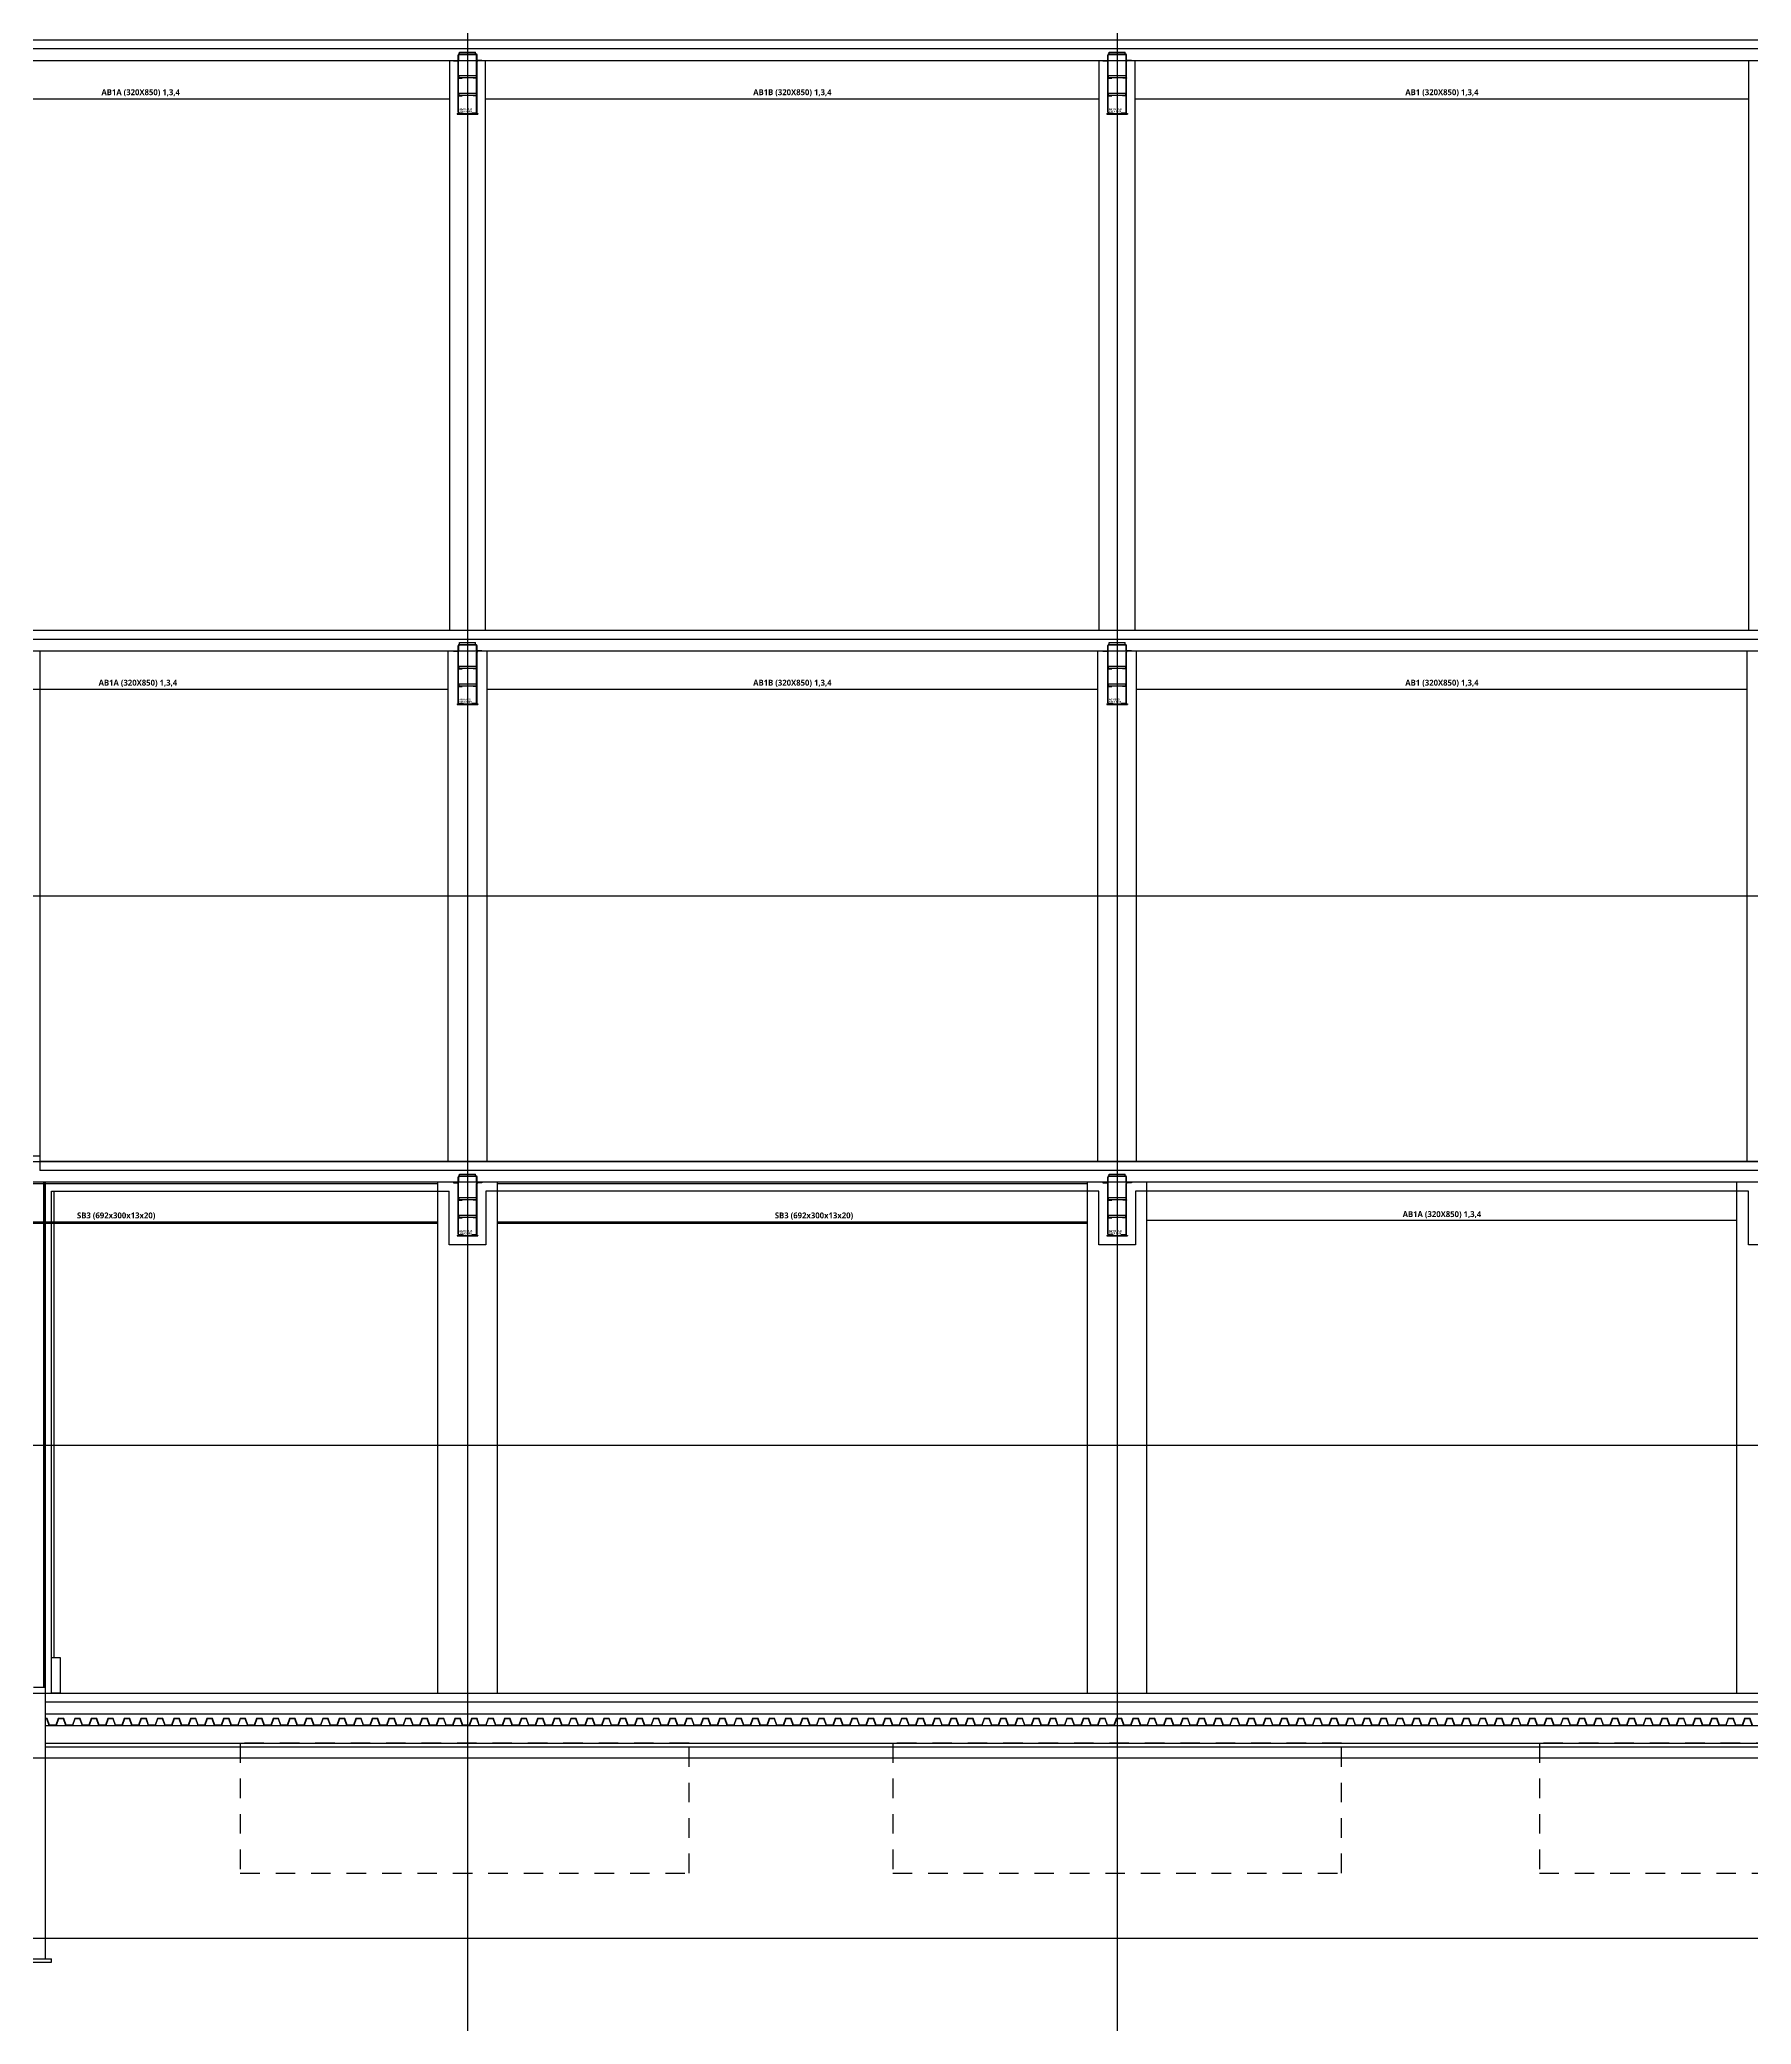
# Model space of a CAD drawing. Header units: millimetres. Extents: x -39468 to 212532, y -94717 to 83483.
# Drawn here: x 39873 to 68860, y -74908 to -41298 of the extents above; entities that cross this region are included whole.
import ezdxf
from ezdxf.enums import TextEntityAlignment as Align

# ---------------------------------------------------------------- set-up
doc = ezdxf.new("R2010")
doc.units = ezdxf.units.MM
doc.header["$LTSCALE"] = 300
doc.header["$MEASUREMENT"] = 0
doc.linetypes.add('HID', pattern=[2, 1.1, -0.9])
doc.linetypes.add('STD_CENTER', pattern=[66, 60, -2, 2, -2])
doc.layers.get('0').update_dxf_attribs({"linetype": 'CONTINUOUS'})
for name, color, linetype in [('##좌굴방지', 6, 'CONTINUOUS'), ('7FIN', 5, 'CONTINUOUS'), ('A-FIN-TYP1', 6, 'CONTINUOUS'), ('A-ST-AXIS-CEN', 252, 'STD_CENTER'), ('A-ST-CONC', 2, 'CONTINUOUS'), ('CON', 2, 'CONTINUOUS'), ('HID', 7, 'HID'), ('갈바륨 V-115', 141, 'CONTINUOUS'), ('저온단열', 160, 'CONTINUOUS'), ('주단면도-1$0$A-ST-CONC', 2, 'CONTINUOUS'), ('철골', 2, 'CONTINUOUS')]:
    doc.layers.add(name, color=color, linetype=linetype)
doc.layers.add('A-ELEV-LIN2', color=7, linetype='CONTINUOUS', lineweight=25)
doc.layers.add('A-XXXX-NPLT', color=144, linetype='CONTINUOUS', lineweight=15, plot=False)
doc.layers.add('Defpoint', color=161, linetype='CONTINUOUS', plot=False)
doc.styles.add('SH_대대리576', font='NanumGothicBold.ttf')
doc.styles.get("Standard").update_dxf_attribs({"font": 'NanumGothicBold.ttf'})
pattern_1 = [(45, (-39223.6069, -1801.5902), (-0.25, 0.25), [])]
pattern_2 = [(45, (-44583.6069, -6781.5902), (-0.25, 0.25), [])]
pattern_3 = [(45, (-57183.6069, -1604.5902), (-0.25, 0.25), [])]

# ---------------------------------------------------------------- blocks, each defined once
blk = doc.blocks.new('G$C90BF4AEE')
h = blk.add_hatch()
h.set_pattern_fill('ANSI31', color=252, scale=0.1, angle=45, style=0)
h.set_pattern_definition(pattern_1)
h.paths.add_polyline_path([(217, 1019), (267, 1019), (267, 1010), (217, 1010)])
h = blk.add_hatch()
h.set_pattern_fill('ANSI31', color=252, scale=0.1, angle=45, style=0)
h.set_pattern_definition(pattern_1)
h.paths.add_polyline_path([(82, 905), (82, 955), (91, 955), (91, 905)])
h = blk.add_hatch()
h.set_pattern_fill('ANSI31', color=252, scale=0.1, angle=45, style=0)
h.set_pattern_definition(pattern_1)
h.paths.add_polyline_path([(402, 905), (402, 955), (393, 955), (393, 905)])
at = {"layer": '##좌굴방지'}
for points in [[(398, 612), (90, 612), (90, 606), (150, 606), (150, 612)], [(98, 612), (98, 652), (390, 652), (390, 612)], [(98, 312), (98, 352), (386, 352), (386, 312)], [(398, 612), (398, 606), (338, 606), (338, 612)], [(394, 312), (90, 312), (90, 306), (150, 306), (150, 312)], [(394, 312), (394, 306), (334, 306), (334, 312)]]:
    blk.add_lwpolyline(points, dxfattribs=at)
at = {"color": 2, "linetype": 'Continuous'}
for p, q in [((103, 1019), (381, 1019)), ((103, 1010), (381, 1010)), ((0, 909), (70, 909)), ((0, 909), (0, 901)), ((0, 901), (70, 901)), ((82, 905), (82, 998)), ((82, 905), (91, 905)), ((82, 29), (82, 889)), ((90, 29), (90, 889)), ((91, 905), (91, 998)), ((393, 905), (393, 998)), ((402, 905), (393, 905)), ((394, 29), (394, 889)), ((402, 905), (402, 998)), ((402, 29), (402, 889)), ((484, 909), (414, 909)), ((484, 901), (414, 901)), ((484, 909), (484, 901)), ((102, 17), (172, 17)), ((102, 9), (172, 9)), ((172, 9), (172, 17)), ((382, 17), (312, 17)), ((312, 9), (312, 17)), ((382, 9), (312, 9))]:
    blk.add_line(p, q, dxfattribs=at)
at = {"color": 3, "linetype": 'Continuous'}
for p, q in [((107, 1019), (107, 1049)), ((107, 1049), (377, 1049)), ((107, 1019), (377, 1019)), ((377, 1019), (377, 1049)), ((67, 9), (417, 9)), ((67, 9), (67, 0)), ((67, 0), (417, 0)), ((417, 9), (417, 0))]:
    blk.add_line(p, q, dxfattribs=at)
at = {"color": 2, "linetype": 'Continuous'}
for centre, radius, start, end in [((103, 998), 21, 90, 180), ((103, 998), 12, 90, 180), ((381, 998), 21, 0, 90), ((381, 998), 12, 0, 90), ((70, 889), 20, 0, 90), ((70, 889), 12, 0, 90), ((414, 889), 20, 90, 180), ((414, 889), 12, 90, 180), ((102, 29), 20, 180, 270), ((102, 29), 12, 180, 270), ((382, 29), 20, 270, 0), ((382, 29), 12, 270, 0)]:
    blk.add_arc(centre, radius, start, end, dxfattribs=at)
at = {"layer": 'Defpoint', "linetype": 'Continuous'}
for s, p in [('AG11F (1,4)', (102, 84)), ('320 X 1109', (102, 44))]:
    blk.add_text(s, height=30, dxfattribs=at).set_placement(p, align=Align.MIDDLE_LEFT)
blk = doc.blocks.new('G$C93BEC904')
h = blk.add_hatch()
h.set_pattern_fill('ANSI31', color=252, scale=0.1, angle=45, style=0)
h.set_pattern_definition(pattern_2)
h.paths.add_polyline_path([(217, 1019), (267, 1019), (267, 1010), (217, 1010)])
h = blk.add_hatch()
h.set_pattern_fill('ANSI31', color=252, scale=0.1, angle=45, style=0)
h.set_pattern_definition(pattern_2)
h.paths.add_polyline_path([(82, 905), (82, 955), (91, 955), (91, 905)])
h = blk.add_hatch()
h.set_pattern_fill('ANSI31', color=252, scale=0.1, angle=45, style=0)
h.set_pattern_definition(pattern_2)
h.paths.add_polyline_path([(402, 905), (402, 955), (393, 955), (393, 905)])
at = {"layer": '##좌굴방지'}
for points in [[(394, 612), (90, 612), (90, 606), (150, 606), (150, 612)], [(98, 612), (98, 652), (386, 652), (386, 612)], [(98, 312), (98, 352), (386, 352), (386, 312)], [(394, 612), (394, 606), (334, 606), (334, 612)], [(394, 312), (90, 312), (90, 306), (150, 306), (150, 312)], [(394, 312), (394, 306), (334, 306), (334, 312)]]:
    blk.add_lwpolyline(points, dxfattribs=at)
at = {"color": 2, "linetype": 'Continuous'}
for p, q in [((106, 1019), (378, 1019)), ((106, 1010), (378, 1010)), ((0, 909), (70, 909)), ((0, 909), (0, 901)), ((0, 901), (70, 901)), ((82, 905), (82, 995)), ((82, 905), (91, 905)), ((82, 29), (82, 889)), ((90, 29), (90, 889)), ((91, 905), (91, 995)), ((393, 905), (393, 995)), ((402, 905), (393, 905)), ((394, 29), (394, 889)), ((402, 905), (402, 995)), ((402, 29), (402, 889)), ((484, 909), (414, 909)), ((484, 901), (414, 901)), ((484, 909), (484, 901)), ((102, 17), (172, 17)), ((102, 9), (172, 9)), ((172, 9), (172, 17)), ((382, 17), (312, 17)), ((312, 9), (312, 17)), ((382, 9), (312, 9))]:
    blk.add_line(p, q, dxfattribs=at)
at = {"color": 3, "linetype": 'Continuous'}
for p, q in [((107, 1019), (107, 1049)), ((107, 1049), (377, 1049)), ((107, 1019), (377, 1019)), ((377, 1019), (377, 1049)), ((67, 9), (417, 9)), ((67, 9), (67, 0)), ((67, 0), (417, 0)), ((417, 9), (417, 0))]:
    blk.add_line(p, q, dxfattribs=at)
at = {"color": 2, "linetype": 'Continuous'}
for centre, radius, start, end in [((106, 995), 24, 90, 180), ((106, 995), 15, 90, 180), ((378, 995), 24, 0, 90), ((378, 995), 15, 0, 90), ((70, 889), 20, 0, 90), ((70, 889), 12, 0, 90), ((414, 889), 20, 90, 180), ((414, 889), 12, 90, 180), ((102, 29), 20, 180, 270), ((102, 29), 12, 180, 270), ((382, 29), 20, 270, 0), ((382, 29), 12, 270, 0)]:
    blk.add_arc(centre, radius, start, end, dxfattribs=at)
at = {"layer": 'Defpoint', "linetype": 'Continuous'}
for s, p in [('AG11A (3)', (102, 84)), ('320 X 1109', (102, 44))]:
    blk.add_text(s, height=30, dxfattribs=at).set_placement(p, align=Align.MIDDLE_LEFT)
blk = doc.blocks.new('G$C124398A7')
h = blk.add_hatch()
h.set_pattern_fill('ANSI31', color=252, scale=0.1, angle=45, style=0)
h.set_pattern_definition(pattern_3)
h.paths.add_polyline_path([(217, 1016), (267, 1016), (267, 1010), (217, 1010)])
h = blk.add_hatch()
h.set_pattern_fill('ANSI31', color=252, scale=0.1, angle=45, style=0)
h.set_pattern_definition(pattern_3)
h.paths.add_polyline_path([(82, 902), (82, 952), (91, 952), (91, 902)])
h = blk.add_hatch()
h.set_pattern_fill('ANSI31', color=252, scale=0.1, angle=45, style=0)
h.set_pattern_definition(pattern_3)
h.paths.add_polyline_path([(402, 902), (402, 952), (393, 952), (393, 902)])
at = {"layer": '##좌굴방지'}
for points in [[(394, 609), (90, 609), (90, 603), (150, 603), (150, 609)], [(98, 609), (98, 649), (386, 649), (386, 609)], [(98, 309), (98, 349), (386, 349), (386, 309)], [(394, 609), (394, 603), (334, 603), (334, 609)], [(394, 309), (90, 309), (90, 303), (150, 303), (150, 309)], [(394, 309), (394, 303), (334, 303), (334, 309)]]:
    blk.add_lwpolyline(points, dxfattribs=at)
at = {"color": 2, "linetype": 'Continuous'}
for p, q in [((103, 1016), (381, 1016)), ((0, 906), (70, 906)), ((0, 906), (0, 898)), ((0, 898), (70, 898)), ((82, 902), (82, 995)), ((82, 902), (91, 902)), ((82, 26), (82, 886)), ((90, 26), (90, 886)), ((91, 902), (91, 995)), ((103, 1007), (381, 1007)), ((393, 902), (393, 995)), ((402, 902), (393, 902)), ((394, 26), (394, 886)), ((402, 902), (402, 995)), ((402, 26), (402, 886)), ((484, 906), (414, 906)), ((484, 898), (414, 898)), ((484, 906), (484, 898)), ((102, 14), (172, 14)), ((102, 6), (172, 6)), ((172, 6), (172, 14)), ((382, 14), (312, 14)), ((312, 6), (312, 14)), ((382, 6), (312, 6))]:
    blk.add_line(p, q, dxfattribs=at)
at = {"color": 3, "linetype": 'Continuous'}
for p, q in [((107, 1016), (107, 1046)), ((107, 1046), (377, 1046)), ((107, 1016), (377, 1016)), ((377, 1016), (377, 1046)), ((67, 6), (417, 6)), ((67, 6), (67, 0)), ((67, 0), (417, 0)), ((417, 6), (417, 0))]:
    blk.add_line(p, q, dxfattribs=at)
at = {"color": 2, "linetype": 'Continuous'}
for centre, radius, start, end in [((103, 995), 21, 90, 180), ((381, 995), 21, 0, 90), ((70, 886), 20, 0, 90), ((70, 886), 12, 0, 90), ((103, 995), 12, 90, 180), ((381, 995), 12, 0, 90), ((414, 886), 20, 90, 180), ((414, 886), 12, 90, 180), ((102, 26), 20, 180, 270), ((102, 26), 12, 180, 270), ((382, 26), 20, 270, 0), ((382, 26), 12, 270, 0)]:
    blk.add_arc(centre, radius, start, end, dxfattribs=at)
at = {"layer": 'Defpoint', "linetype": 'Continuous'}
for s, p in [('AG11B (3)', (102, 81)), ('320 X 1106', (102, 41))]:
    blk.add_text(s, height=30, dxfattribs=at).set_placement(p, align=Align.MIDDLE_LEFT)

msp = doc.modelspace()

# ---------------------------------------------------------------- linework, layer by layer
for p, q in [((46816, -51298), (46816, -41648)), ((47424, -51298), (47424, -41648)), ((57816, -51298), (57816, -41648)), ((58424, -51298), (58424, -41648)), ((68816, -51298), (68816, -41648)), ((39875, -51648), (39875, -60198)), ((46791, -60298), (46791, -51648)), ((47449, -60298), (47449, -51648)), ((57791, -60298), (57791, -51648)), ((58449, -60298), (58449, -51648)), ((68791, -60298), (68791, -51648)), ((39945, -69198), (39945, -60648)), ((39958, -69198), (39958, -60648)), ((39970, -69298), (39970, -60648)), ((46616, -69298), (46616, -60648)), ((47624, -69298), (47624, -60648)), ((57616, -69298), (57616, -60648)), ((58624, -69298), (58624, -60648)), ((68616, -69298), (68616, -60648))]:
    msp.add_line(p, q)
at = {"layer": '7FIN'}
for points in [[(68879, -69843), (68839, -69728), (68746, -69728), (68706, -69843), (68599, -69843), (68559, -69728), (68466, -69728), (68426, -69843), (68319, -69843), (68279, -69728), (68186, -69728), (68146, -69843), (68039, -69843), (67999, -69728), (67906, -69728), (67866, -69843), (67759, -69843), (67719, -69728), (67626, -69728), (67586, -69843), (67479, -69843), (67439, -69728), (67346, -69728), (67306, -69843), (67199, -69843), (67159, -69728), (67066, -69728), (67026, -69843), (66919, -69843), (66879, -69728), (66786, -69728), (66746, -69843), (66639, -69843), (66599, -69728), (66506, -69728), (66466, -69843), (66359, -69843), (66319, -69728), (66226, -69728), (66186, -69843), (66079, -69843), (66039, -69728), (65946, -69728), (65906, -69843), (65799, -69843), (65759, -69728), (65666, -69728), (65626, -69843), (65519, -69843), (65479, -69728), (65386, -69728), (65346, -69843), (65239, -69843), (65199, -69728), (65106, -69728), (65066, -69843), (64958, -69843), (64919, -69728), (64826, -69728), (64786, -69843), (64679, -69843), (64639, -69728), (64546, -69728), (64506, -69843), (64399, -69843), (64359, -69728), (64266, -69728), (64226, -69843), (64119, -69843), (64079, -69728), (63986, -69728), (63946, -69843), (63838, -69843), (63799, -69728), (63706, -69728), (63666, -69843), (63559, -69843), (63519, -69728), (63426, -69728), (63386, -69843), (63279, -69843), (63239, -69728), (63146, -69728), (63106, -69843), (62999, -69843), (62959, -69728), (62866, -69728), (62826, -69843), (62718, -69843), (62679, -69728), (62586, -69728), (62546, -69843), (62439, -69843), (62399, -69728), (62306, -69728), (62266, -69843), (62159, -69843), (62119, -69728), (62026, -69728), (61986, -69843), (61879, -69843), (61839, -69728), (61746, -69728), (61706, -69843), (61598, -69843), (61559, -69728), (61466, -69728), (61426, -69843), (61319, -69843), (61279, -69728), (61186, -69728), (61146, -69843), (61039, -69843), (60999, -69728), (60906, -69728), (60866, -69843), (60759, -69843), (60719, -69728), (60626, -69728), (60586, -69843), (60478, -69843), (60439, -69728), (60346, -69728), (60306, -69843), (60199, -69843), (60159, -69728), (60066, -69728), (60026, -69843), (59919, -69843), (59879, -69728), (59786, -69728), (59746, -69843), (59639, -69843), (59599, -69728), (59506, -69728), (59466, -69843), (59358, -69843), (59319, -69728), (59226, -69728), (59186, -69843), (59079, -69843), (59039, -69728), (58946, -69728), (58906, -69843), (58799, -69843), (58759, -69728), (58666, -69728), (58626, -69843), (58519, -69843), (58479, -69728), (58386, -69728), (58346, -69843), (58238, -69843), (58199, -69728), (58106, -69728), (58066, -69843), (57959, -69843), (57919, -69728), (57826, -69728), (57786, -69843), (57679, -69843), (57639, -69728), (57546, -69728), (57506, -69843), (57399, -69843), (57359, -69728), (57266, -69728), (57226, -69843), (57118, -69843), (57079, -69728), (56986, -69728), (56946, -69843), (56839, -69843), (56799, -69728), (56706, -69728), (56666, -69843), (56559, -69843), (56519, -69728), (56426, -69728), (56386, -69843), (56279, -69843), (56239, -69728), (56146, -69728), (56106, -69843), (55998, -69843), (55959, -69728), (55866, -69728), (55826, -69843), (55719, -69843), (55679, -69728), (55586, -69728), (55546, -69843), (55439, -69843), (55399, -69728), (55306, -69728), (55266, -69843), (55159, -69843), (55119, -69728), (55026, -69728), (54986, -69843), (54878, -69843), (54839, -69728), (54746, -69728), (54706, -69843), (54599, -69843), (54559, -69728), (54466, -69728), (54426, -69843), (54319, -69843), (54279, -69728), (54186, -69728), (54146, -69843), (54039, -69843), (53999, -69728), (53906, -69728), (53866, -69843), (53759, -69843), (53719, -69728), (53626, -69728), (53586, -69843), (53479, -69843), (53439, -69728), (53346, -69728), (53306, -69843), (53198, -69843), (53159, -69728), (53066, -69728), (53026, -69843), (52919, -69843), (52879, -69728), (52786, -69728), (52746, -69843), (52639, -69843), (52599, -69728), (52506, -69728), (52466, -69843), (52359, -69843), (52319, -69728), (52226, -69728), (52186, -69843), (52078, -69843), (52039, -69728), (51946, -69728), (51906, -69843), (51852, -69843), (51798, -69843), (51759, -69728), (51666, -69728), (51626, -69843), (51519, -69843), (51479, -69728), (51386, -69728), (51346, -69843), (51239, -69843), (51199, -69728), (51106, -69728), (51066, -69843), (50959, -69843), (50919, -69728), (50826, -69728), (50786, -69843), (50678, -69843), (50639, -69728), (50546, -69728), (50506, -69843), (50399, -69843), (50359, -69728), (50266, -69728), (50226, -69843), (50119, -69843), (50079, -69728), (49986, -69728), (49946, -69843), (49839, -69843), (49799, -69728), (49706, -69728), (49666, -69843), (49558, -69843), (49519, -69728), (49426, -69728), (49386, -69843), (49279, -69843), (49239, -69728), (49146, -69728), (49106, -69843), (48999, -69843), (48959, -69728), (48866, -69728), (48826, -69843), (48719, -69843), (48679, -69728), (48586, -69728), (48546, -69843), (48438, -69843), (48399, -69728), (48306, -69728), (48266, -69843), (48159, -69843), (48119, -69728), (48026, -69728), (47986, -69843), (47879, -69843), (47839, -69728), (47746, -69728), (47706, -69843), (47599, -69843), (47559, -69728), (47466, -69728), (47426, -69843), (47318, -69843), (47279, -69728), (47186, -69728), (47146, -69843), (47039, -69843), (46999, -69728), (46906, -69728), (46866, -69843), (46759, -69843), (46719, -69728), (46626, -69728), (46586, -69843), (46479, -69843), (46439, -69728), (46346, -69728), (46306, -69843), (46198, -69843), (46159, -69728), (46066, -69728), (46026, -69843), (45919, -69843), (45879, -69728), (45786, -69728), (45746, -69843), (45639, -69843), (45599, -69728), (45506, -69728), (45466, -69843), (45359, -69843), (45319, -69728), (45226, -69728), (45186, -69843), (45078, -69843), (45039, -69728), (44946, -69728), (44906, -69843), (44799, -69843), (44759, -69728), (44666, -69728), (44626, -69843), (44519, -69843), (44479, -69728), (44386, -69728), (44346, -69843), (44239, -69843), (44199, -69728), (44106, -69728), (44066, -69843), (43958, -69843), (43919, -69728), (43826, -69728), (43786, -69843), (43679, -69843), (43639, -69728), (43546, -69728), (43506, -69843), (43399, -69843), (43359, -69728), (43266, -69728), (43226, -69843), (43119, -69843), (43079, -69728), (42986, -69728), (42946, -69843), (42838, -69843), (42799, -69728), (42706, -69728), (42666, -69843), (42559, -69843), (42519, -69728), (42426, -69728), (42386, -69843), (42279, -69843), (42239, -69728), (42146, -69728), (42106, -69843), (41999, -69843), (41959, -69728), (41866, -69728), (41826, -69843), (41718, -69843), (41679, -69728), (41586, -69728), (41546, -69843), (41439, -69843), (41399, -69728), (41306, -69728), (41266, -69843), (41159, -69843), (41119, -69728), (41026, -69728), (40986, -69843), (40879, -69843), (40839, -69728), (40746, -69728), (40706, -69843), (40598, -69843), (40559, -69728), (40466, -69728), (40426, -69843), (40319, -69843), (40279, -69728), (40186, -69728), (40146, -69843), (40039, -69843), (39999, -69728), (39970, -69728)], [(68875, -69848), (68835, -69733), (68750, -69733), (68710, -69848), (68595, -69848), (68555, -69733), (68470, -69733), (68430, -69848), (68315, -69848), (68275, -69733), (68190, -69733), (68150, -69848), (68035, -69848), (67995, -69733), (67910, -69733), (67870, -69848), (67755, -69848), (67715, -69733), (67630, -69733), (67590, -69848), (67475, -69848), (67435, -69733), (67350, -69733), (67310, -69848), (67195, -69848), (67155, -69733), (67070, -69733), (67030, -69848), (66915, -69848), (66875, -69733), (66790, -69733), (66750, -69848), (66635, -69848), (66595, -69733), (66510, -69733), (66470, -69848), (66355, -69848), (66315, -69733), (66230, -69733), (66190, -69848), (66075, -69848), (66035, -69733), (65950, -69733), (65910, -69848), (65795, -69848), (65755, -69733), (65670, -69733), (65630, -69848), (65515, -69848), (65475, -69733), (65390, -69733), (65350, -69848), (65235, -69848), (65195, -69733), (65110, -69733), (65070, -69848), (64955, -69848), (64915, -69733), (64830, -69733), (64790, -69848), (64675, -69848), (64635, -69733), (64550, -69733), (64510, -69848), (64395, -69848), (64355, -69733), (64270, -69733), (64230, -69848), (64115, -69848), (64075, -69733), (63990, -69733), (63950, -69848), (63835, -69848), (63795, -69733), (63710, -69733), (63670, -69848), (63555, -69848), (63515, -69733), (63430, -69733), (63390, -69848), (63275, -69848), (63235, -69733), (63150, -69733), (63110, -69848), (62995, -69848), (62955, -69733), (62870, -69733), (62830, -69848), (62715, -69848), (62675, -69733), (62590, -69733), (62550, -69848), (62435, -69848), (62395, -69733), (62310, -69733), (62270, -69848), (62155, -69848), (62115, -69733), (62030, -69733), (61990, -69848), (61875, -69848), (61835, -69733), (61750, -69733), (61710, -69848), (61595, -69848), (61555, -69733), (61470, -69733), (61430, -69848), (61315, -69848), (61275, -69733), (61190, -69733), (61150, -69848), (61035, -69848), (60995, -69733), (60910, -69733), (60870, -69848), (60755, -69848), (60715, -69733), (60630, -69733), (60590, -69848), (60475, -69848), (60435, -69733), (60350, -69733), (60310, -69848), (60195, -69848), (60155, -69733), (60070, -69733), (60030, -69848), (59915, -69848), (59875, -69733), (59790, -69733), (59750, -69848), (59635, -69848), (59595, -69733), (59510, -69733), (59470, -69848), (59355, -69848), (59315, -69733), (59230, -69733), (59190, -69848), (59075, -69848), (59035, -69733), (58950, -69733), (58910, -69848), (58795, -69848), (58755, -69733), (58670, -69733), (58630, -69848), (58515, -69848), (58475, -69733), (58390, -69733), (58350, -69848), (58235, -69848), (58195, -69733), (58110, -69733), (58070, -69848), (57955, -69848), (57915, -69733), (57830, -69733), (57790, -69848), (57675, -69848), (57635, -69733), (57550, -69733), (57510, -69848), (57395, -69848), (57355, -69733), (57270, -69733), (57230, -69848), (57115, -69848), (57075, -69733), (56990, -69733), (56950, -69848), (56835, -69848), (56795, -69733), (56710, -69733), (56670, -69848), (56555, -69848), (56515, -69733), (56430, -69733), (56390, -69848), (56275, -69848), (56235, -69733), (56150, -69733), (56110, -69848), (55995, -69848), (55955, -69733), (55870, -69733), (55830, -69848), (55715, -69848), (55675, -69733), (55590, -69733), (55550, -69848), (55435, -69848), (55395, -69733), (55310, -69733), (55270, -69848), (55155, -69848), (55115, -69733), (55030, -69733), (54990, -69848), (54875, -69848), (54835, -69733), (54750, -69733), (54710, -69848), (54595, -69848), (54555, -69733), (54470, -69733), (54430, -69848), (54315, -69848), (54275, -69733), (54190, -69733), (54150, -69848), (54035, -69848), (53995, -69733), (53910, -69733), (53870, -69848), (53755, -69848), (53715, -69733), (53630, -69733), (53590, -69848), (53475, -69848), (53435, -69733), (53350, -69733), (53310, -69848), (53195, -69848), (53155, -69733), (53070, -69733), (53030, -69848), (52915, -69848), (52875, -69733), (52790, -69733), (52750, -69848), (52635, -69848), (52595, -69733), (52510, -69733), (52470, -69848), (52355, -69848), (52315, -69733), (52230, -69733), (52190, -69848), (52075, -69848), (52035, -69733), (51950, -69733), (51910, -69848), (51852, -69848), (51795, -69848), (51755, -69733), (51670, -69733), (51630, -69848), (51515, -69848), (51475, -69733), (51390, -69733), (51350, -69848), (51235, -69848), (51195, -69733), (51110, -69733), (51070, -69848), (50955, -69848), (50915, -69733), (50830, -69733), (50790, -69848), (50675, -69848), (50635, -69733), (50550, -69733), (50510, -69848), (50395, -69848), (50355, -69733), (50270, -69733), (50230, -69848), (50115, -69848), (50075, -69733), (49990, -69733), (49950, -69848), (49835, -69848), (49795, -69733), (49710, -69733), (49670, -69848), (49555, -69848), (49515, -69733), (49430, -69733), (49390, -69848), (49275, -69848), (49235, -69733), (49150, -69733), (49110, -69848), (48995, -69848), (48955, -69733), (48870, -69733), (48830, -69848), (48715, -69848), (48675, -69733), (48590, -69733), (48550, -69848), (48435, -69848), (48395, -69733), (48310, -69733), (48270, -69848), (48155, -69848), (48115, -69733), (48030, -69733), (47990, -69848), (47875, -69848), (47835, -69733), (47750, -69733), (47710, -69848), (47595, -69848), (47555, -69733), (47470, -69733), (47430, -69848), (47315, -69848), (47275, -69733), (47190, -69733), (47150, -69848), (47035, -69848), (46995, -69733), (46910, -69733), (46870, -69848), (46755, -69848), (46715, -69733), (46630, -69733), (46590, -69848), (46475, -69848), (46435, -69733), (46350, -69733), (46310, -69848), (46195, -69848), (46155, -69733), (46070, -69733), (46030, -69848), (45915, -69848), (45875, -69733), (45790, -69733), (45750, -69848), (45635, -69848), (45595, -69733), (45510, -69733), (45470, -69848), (45355, -69848), (45315, -69733), (45230, -69733), (45190, -69848), (45075, -69848), (45035, -69733), (44950, -69733), (44910, -69848), (44795, -69848), (44755, -69733), (44670, -69733), (44630, -69848), (44515, -69848), (44475, -69733), (44390, -69733), (44350, -69848), (44235, -69848), (44195, -69733), (44110, -69733), (44070, -69848), (43955, -69848), (43915, -69733), (43830, -69733), (43790, -69848), (43675, -69848), (43635, -69733), (43550, -69733), (43510, -69848), (43395, -69848), (43355, -69733), (43270, -69733), (43230, -69848), (43115, -69848), (43075, -69733), (42990, -69733), (42950, -69848), (42835, -69848), (42795, -69733), (42710, -69733), (42670, -69848), (42555, -69848), (42515, -69733), (42430, -69733), (42390, -69848), (42275, -69848), (42235, -69733), (42150, -69733), (42110, -69848), (41995, -69848), (41955, -69733), (41870, -69733), (41830, -69848), (41715, -69848), (41675, -69733), (41590, -69733), (41550, -69848), (41435, -69848), (41395, -69733), (41310, -69733), (41270, -69848), (41155, -69848), (41115, -69733), (41030, -69733), (40990, -69848), (40875, -69848), (40835, -69733), (40750, -69733), (40710, -69848), (40595, -69848), (40555, -69733), (40470, -69733), (40430, -69848), (40315, -69848), (40275, -69733), (40190, -69733), (40150, -69848), (40035, -69848), (39995, -69733), (39970, -69733)]]:
    msp.add_lwpolyline(points, dxfattribs=at)
at = {"layer": 'A-ELEV-LIN2'}
for p, q in [((36349, -42298), (46816, -42298)), ((47424, -42298), (57816, -42298)), ((58424, -42298), (68816, -42298)), ((36280, -52298), (46791, -52298)), ((47449, -52298), (57791, -52298)), ((58449, -52298), (68791, -52298)), ((35720, -60668), (46616, -60668)), ((47624, -60668), (57616, -60668)), ((35720, -61320), (46616, -61320)), ((35720, -61340), (46616, -61340)), ((47624, -61320), (57616, -61320)), ((47624, -61340), (57616, -61340)), ((68616, -61298), (58624, -61298))]:
    msp.add_line(p, q, dxfattribs=at)
at = {"layer": 'A-FIN-TYP1'}
for p, q in [((135320, -60298), (39875, -60298)), ((39970, -69298), (135010, -69298)), ((39970, -70208), (120370, -70208)), ((26670, -73858), (40070, -73858)), ((39970, -73798), (40070, -73798)), ((40070, -73858), (40070, -73798))]:
    msp.add_line(p, q, dxfattribs=at)
msp.add_lwpolyline([(35920, -51298), (135320, -51298)], dxfattribs=at)
at = {"layer": 'A-ST-AXIS-CEN', "linetype": 'Continuous'}
for p, q in [((47120, -24798), (47120, -79298)), ((58120, -24798), (58120, -79298)), ((-5170, -41298), (168381, -41298)), ((-5170, -51298), (168381, -51298)), ((-5170, -55798), (168381, -55798)), ((-5170, -60298), (168381, -60298)), ((-5170, -65098), (168381, -65098)), ((-5170, -69298), (168381, -69298)), ((-5170, -70398), (168381, -70398)), ((-5170, -73448), (168381, -73448))]:
    msp.add_line(p, q, dxfattribs=at)
at = {"layer": 'A-ST-CONC'}
for p, q in [((39680, -60198), (39875, -60198)), ((39770, -69198), (39970, -69198)), ((39970, -69378), (39970, -69198)), ((39970, -73798), (39970, -69378)), ((39970, -69848), (135020, -69848)), ((39970, -70148), (135020, -70148)), ((26670, -73798), (39970, -73798))]:
    msp.add_line(p, q, dxfattribs=at)
msp.add_lwpolyline([(39875, -60198), (39875, -60448)], dxfattribs=at)
at = {"layer": 'CON'}
msp.add_lwpolyline([(40220, -69298), (40070, -69298), (40070, -68698), (40220, -68698)], close=True, dxfattribs=at)
at = {"layer": 'HID'}
for points in [[(50870, -72348), (50870, -70148), (43270, -70148), (43270, -72348), (50870, -72348)], [(61920, -72348), (61920, -70148), (54320, -70148), (54320, -72348), (61920, -72348)], [(72870, -72348), (72870, -70148), (65270, -70148), (65270, -72348), (72870, -72348)]]:
    msp.add_lwpolyline(points, dxfattribs=at)
at = {"layer": '갈바륨 V-115'}
msp.add_line((40120, -68698), (40120, -60798), dxfattribs=at)
at = {"layer": '저온단열'}
for p, q in [((40070, -69298), (40070, -60798)), ((46810, -61707), (46810, -60798)), ((47430, -60798), (47430, -61707)), ((57810, -60798), (47430, -60798)), ((68810, -60798), (58430, -60798)), ((47430, -61707), (46810, -61707)), ((39970, -69448), (135010, -69448)), ((39970, -69648), (135020, -69648))]:
    msp.add_line(p, q, dxfattribs=at)
for points in [[(40070, -60798), (46810, -60798)], [(58430, -60798), (58430, -61707), (57810, -61707), (57810, -60798)], [(69430, -60798), (69430, -61707), (68810, -61707), (68810, -60798)]]:
    msp.add_lwpolyline(points, dxfattribs=at)
at = {"layer": '주단면도-1$0$A-ST-CONC'}
for p, q in [((35720, -41648), (135520, -41648)), ((35920, -41448), (135320, -41448)), ((35720, -51648), (135520, -51648)), ((35920, -51448), (135320, -51448)), ((135320, -60448), (39875, -60448)), ((134420, -60648), (35720, -60648))]:
    msp.add_line(p, q, dxfattribs=at)
at = {"layer": '철골', "ltscale": 3}
msp.add_line((51740, -51648), (52040, -51648), dxfattribs=at)

# ---------------------------------------------------------------- block references
for name, p in [('G$C90BF4AEE', (46878, -42557)), ('G$C90BF4AEE', (57878, -42557)), ('G$C93BEC904', (46878, -52557)), ('G$C124398A7', (57878, -52554)), ('G$C90BF4AEE', (46878, -61557)), ('G$C90BF4AEE', (57878, -61557))]:
    msp.add_blockref(name, p)

# ---------------------------------------------------------------- texts
at = {"layer": 'A-XXXX-NPLT', "style": 'SH_대대리576'}
for s, p in [('AB1A (320X850) 1,3,4', (41583, -42198)), ('AB1B (320X850) 1,3,4', (52620, -42198)), ('AB1 (320X850) 1,3,4', (63620, -42198)), ('AB1A (320X850) 1,3,4', (41536, -52198)), ('AB1B (320X850) 1,3,4', (52620, -52198)), ('AB1 (320X850) 1,3,4', (63620, -52198)), ('SB3 (692x300x13x20)', (41168, -61220)), ('SB3 (692x300x13x20)', (52986, -61220)), ('AB1A (320X850) 1,3,4', (63620, -61198))]:
    msp.add_text(s, height=100, dxfattribs=at).set_placement(p, align=Align.MIDDLE)

doc.saveas('drawing.dxf')
